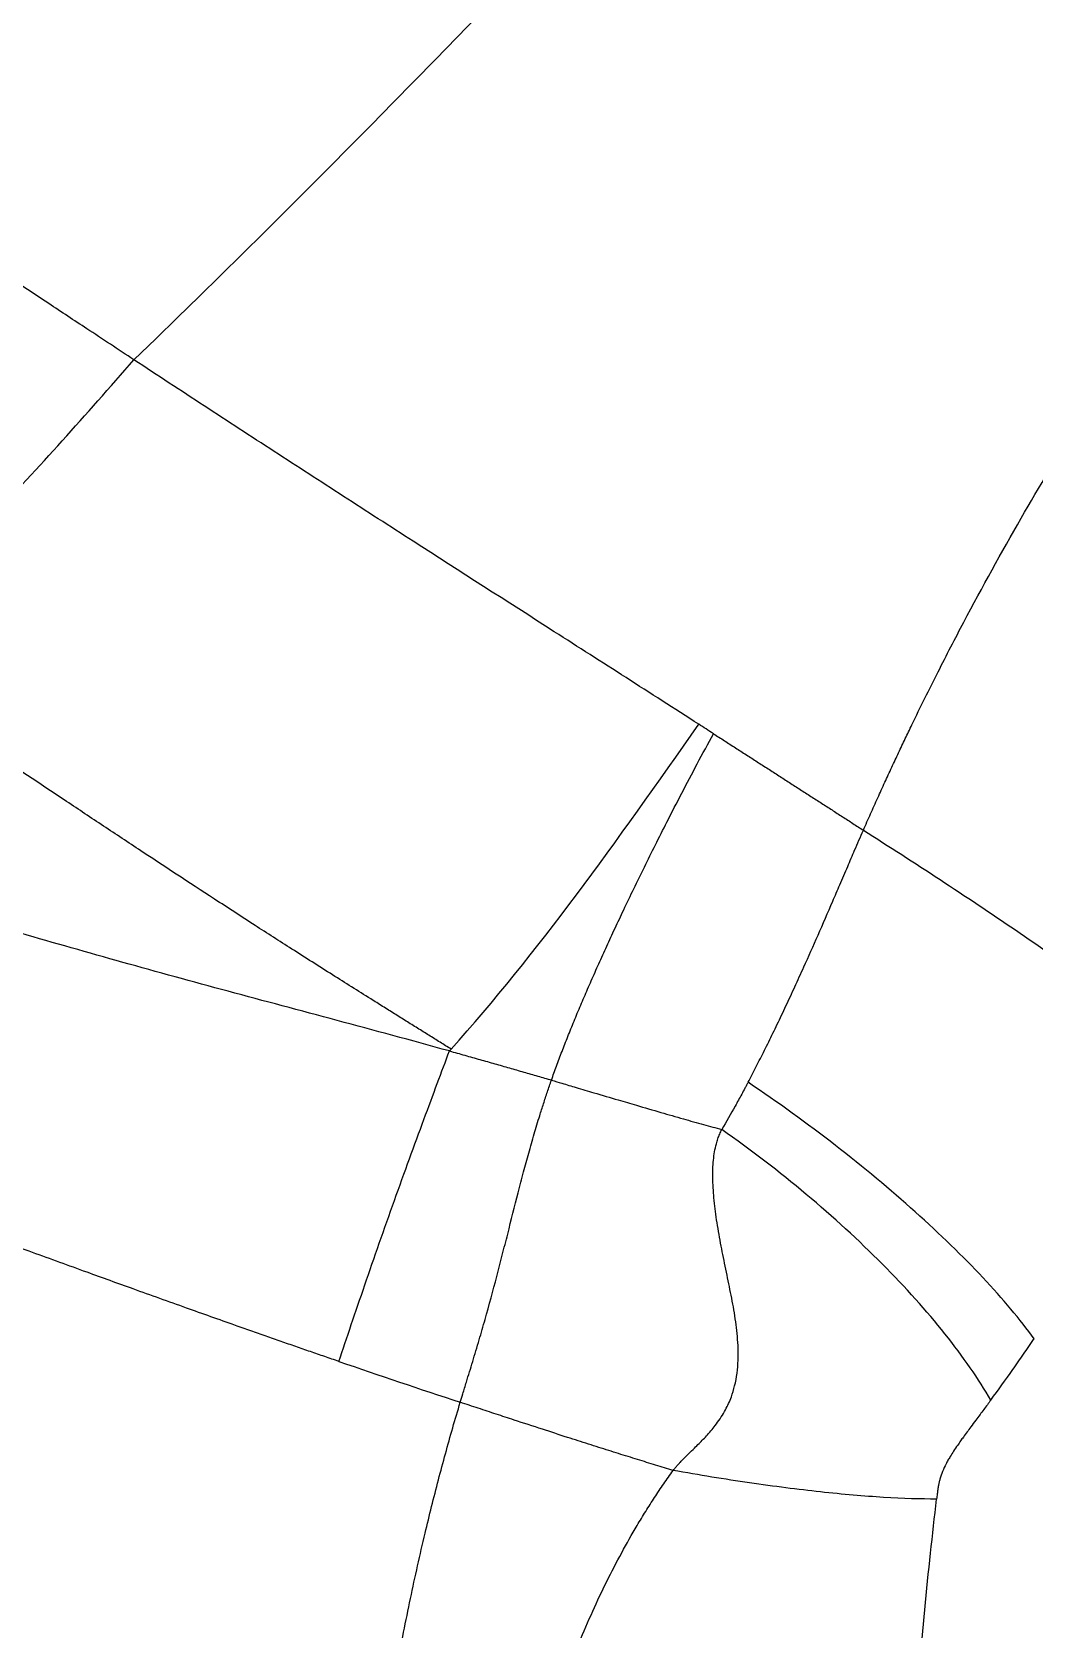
# Model space of a CAD drawing. Extents: x 0 to 84, y -21 to 126.
# Drawn here: x 24.44 to 27.89, y 39.69 to 45.19 of the extents above; entities that cross this region are included whole.
import ezdxf

# ---------------------------------------------------------------- set-up
doc = ezdxf.new("R2010")
doc.units = 0
doc.header["$MEASUREMENT"] = 0
doc.layers.add('1', color=4, linetype='Continuous')

# ---------------------------------------------------------------- blocks, each defined once
blk = doc.blocks.new('PRODIGY')
at = {"layer": '1', "color": 3, "linetype": 'Continuous', "lineweight": 25}
for points in [[(24.794, 44.062), (26.4002, 45.6098), (27.8889, 47.292), (29.3921, 48.9877)], [(25.8863, 41.6895), (26.1833, 42.0193), (26.4563, 42.404), (26.7394, 42.8076)], [(26.7898, 42.7752), (26.773, 42.786), (26.7562, 42.7968), (26.7394, 42.8076)], [(25.8863, 41.6895), (25.8844, 41.6874), (25.8824, 41.6852), (25.8805, 41.6831)], [(25.4999, 40.6144), (25.6388, 40.5667), (25.7781, 40.5199), (25.9179, 40.4738)]]:
    blk.add_open_spline(points, degree=3, dxfattribs=at)
for points, knots in [([(27.3061, 42.443), (27.3144, 42.4618), (27.3308, 42.4991), (27.3555, 42.554), (27.3798, 42.6073), (27.4037, 42.6591), (27.4272, 42.7093), (27.4502, 42.7579), (27.4949, 42.851), (27.5613, 42.9852), (27.6845, 43.2233), (27.8428, 43.5098), (28.0234, 43.8116), (28.185, 44.0656), (28.3298, 44.2827), (28.5763, 44.6358), (28.9401, 45.1158), (29.3516, 45.6068), (29.6916, 45.99), (29.9477, 46.2693), (30.212, 46.5497), (30.4449, 46.7911), (30.6522, 47.0028), (30.8299, 47.1826), (30.9514, 47.3043), (31.0134, 47.3664)], [0, 0, 0, 0, 0.010009, 0.019755, 0.029239, 0.038464, 0.047432, 0.056144, 0.064602, 0.097551, 0.128803, 0.194747, 0.256281, 0.299288, 0.340647, 0.382644, 0.507732, 0.631755, 0.692016, 0.755106, 0.814692, 0.877991, 0.91699, 0.957661, 1, 1, 1, 1]), ([(24.794, 44.062), (24.74, 44.0976), (24.6422, 44.162), (24.5118, 44.2482), (24.4139, 44.3132), (24.3488, 44.3567), (24.2761, 44.4055), (24.1854, 44.4669), (24.0666, 44.5489), (23.9624, 44.6221), (23.884, 44.678), (23.8101, 44.7313), (23.727, 44.7919), (23.6228, 44.8692), (23.5188, 44.9476), (23.4151, 45.0271), (23.3119, 45.1076), (23.2091, 45.1892), (23.1067, 45.2719), (23.0046, 45.3556), (22.9368, 45.4124), (22.9029, 45.4409)], [0, 0, 0, 0, 0.084138, 0.152229, 0.202873, 0.236462, 0.253601, 0.316229, 0.377963, 0.439821, 0.48033, 0.501692, 0.556874, 0.612248, 0.667676, 0.723108, 0.778513, 0.833878, 0.889216, 0.944565, 1, 1, 1, 1]), ([(23.8102, 43.0441), (23.8929, 43.1169), (23.9751, 43.1929), (24.139, 43.3513), (24.2206, 43.4336), (24.3838, 43.6043), (24.4653, 43.6926), (24.629, 43.8741), (24.7111, 43.9672), (24.794, 44.062)], [0, 0, 0, 0, 0.25, 0.25, 0.5, 0.5, 0.75, 0.75, 1, 1, 1, 1]), ([(26.7394, 42.8076), (26.6553, 42.8615), (26.5717, 42.915), (26.406, 43.0211), (26.3236, 43.0738), (26.0782, 43.2308), (25.9165, 43.3342), (25.6756, 43.4889), (25.5955, 43.5405), (25.4756, 43.6178), (25.4357, 43.6436), (25.3561, 43.6951), (25.3164, 43.7209), (25.1968, 43.7985), (25.1167, 43.8506), (24.956, 43.9556), (24.8754, 44.0085), (24.794, 44.062)], [0, 0, 0, 0, 0.125, 0.125, 0.25, 0.25, 0.5, 0.5, 0.625, 0.625, 0.6875, 0.6875, 0.75, 0.75, 0.875, 0.875, 1, 1, 1, 1]), ([(25.8863, 41.6895), (25.8736, 41.6974), (25.848, 41.7134), (25.8094, 41.7374), (25.7704, 41.7617), (25.7308, 41.7864), (25.6908, 41.8114), (25.6503, 41.8367), (25.5791, 41.8813), (25.4745, 41.9471), (25.3417, 42.0314), (25.206, 42.1185), (25.0292, 42.2331), (24.8527, 42.349), (24.6811, 42.4626), (24.5113, 42.5755), (24.3445, 42.6868), (24.1788, 42.7973), (24.0602, 42.8765), (23.9369, 42.9589), (23.8555, 43.0136), (23.8102, 43.0441)], [0, 0, 0, 0, 0.017123, 0.034507, 0.052152, 0.070058, 0.088225, 0.106654, 0.125344, 0.185598, 0.250681, 0.30993, 0.376038, 0.50134, 0.563943, 0.626491, 0.751369, 0.812646, 0.875893, 0.930944, 1, 1, 1, 1]), ([(26.2319, 41.5827), (26.2347, 41.5907), (26.2405, 41.6069), (26.2494, 41.6313), (26.2587, 41.6562), (26.2682, 41.6814), (26.2782, 41.7069), (26.2884, 41.7329), (26.2989, 41.7592), (26.3098, 41.7859), (26.321, 41.8129), (26.3326, 41.8404), (26.3444, 41.8683), (26.3566, 41.8965), (26.3691, 41.9252), (26.3819, 41.9542), (26.3951, 41.9837), (26.4086, 42.0136), (26.4224, 42.0438), (26.4365, 42.0745), (26.4509, 42.1057), (26.4657, 42.1372), (26.4872, 42.1825), (26.5158, 42.2422), (26.5522, 42.3167), (26.5902, 42.3932), (26.633, 42.478), (26.681, 42.5711), (26.7343, 42.6726), (26.7712, 42.7407), (26.7898, 42.7752)], [0, 0, 0, 0, 0.021017, 0.042261, 0.063737, 0.08545, 0.107404, 0.129605, 0.152057, 0.174766, 0.197738, 0.220977, 0.24449, 0.268282, 0.292359, 0.316725, 0.341388, 0.366352, 0.391623, 0.417207, 0.443109, 0.469334, 0.495888, 0.556107, 0.617883, 0.681264, 0.746291, 0.828868, 0.913427, 1, 1, 1, 1]), ([(26.7898, 42.7752), (26.8025, 42.7671), (26.8277, 42.7509), (26.8654, 42.7267), (26.903, 42.7025), (26.9405, 42.6785), (26.9777, 42.6545), (27.0149, 42.6306), (27.0518, 42.6068), (27.0886, 42.5832), (27.1252, 42.5596), (27.1617, 42.5361), (27.198, 42.5127), (27.2342, 42.4894), (27.2702, 42.4661), (27.2941, 42.4507), (27.3061, 42.443)], [0, 0, 0, 0, 0.074465, 0.148432, 0.22191, 0.294904, 0.367425, 0.439478, 0.511073, 0.582216, 0.652915, 0.723176, 0.793009, 0.862419, 0.931414, 1, 1, 1, 1]), ([(25.8805, 41.6831), (25.7499, 41.7193), (25.6211, 41.754), (25.3671, 41.822), (25.2419, 41.8553), (24.9956, 41.9218), (24.8745, 41.9549), (24.6363, 42.0215), (24.5193, 42.0549), (24.2893, 42.1219), (24.1764, 42.1556), (23.9542, 42.2232), (23.8451, 42.2571), (23.6298, 42.325), (23.5237, 42.359), (23.3131, 42.4271), (23.2086, 42.4612), (23.1038, 42.4955)], [0, 0, 0, 0, 0.125, 0.125, 0.25, 0.25, 0.375, 0.375, 0.5, 0.5, 0.625, 0.625, 0.75, 0.75, 0.875, 0.875, 1, 1, 1, 1]), ([(26.9091, 41.5754), (26.9137, 41.5842), (26.9231, 41.602), (26.9372, 41.6293), (26.9514, 41.6572), (26.9658, 41.6857), (26.9803, 41.7149), (26.9949, 41.7448), (27.0097, 41.7753), (27.0246, 41.8065), (27.0396, 41.8384), (27.0548, 41.8709), (27.0701, 41.9041), (27.0856, 41.9379), (27.1124, 41.997), (27.151, 42.0838), (27.1919, 42.1783), (27.2258, 42.2573), (27.2509, 42.3158), (27.2779, 42.3785), (27.296, 42.42), (27.3061, 42.443)], [0, 0, 0, 0, 0.032119, 0.06487, 0.098245, 0.132231, 0.166814, 0.202, 0.237794, 0.274206, 0.311242, 0.34891, 0.38722, 0.426181, 0.4658, 0.590853, 0.723263, 0.787239, 0.859004, 0.921764, 1, 1, 1, 1]), ([(27.3061, 42.443), (27.3936, 42.3877), (27.4823, 42.3307), (27.6582, 42.2153), (27.7454, 42.1571), (27.9145, 42.0419), (27.9964, 41.985), (28.1512, 41.8752), (28.2241, 41.8222), (28.2909, 41.7723)], [0, 0, 0, 0, 0.25, 0.25, 0.5, 0.5, 0.75, 0.75, 1, 1, 1, 1]), ([(25.4999, 40.6144), (25.5136, 40.6553), (25.5278, 40.6975), (25.5575, 40.7854), (25.573, 40.8309), (25.6052, 40.9247), (25.6219, 40.9728), (25.6561, 41.0702), (25.6735, 41.1194), (25.7084, 41.2168), (25.7258, 41.265), (25.7599, 41.3586), (25.7766, 41.404), (25.8086, 41.4907), (25.824, 41.532), (25.8533, 41.6104), (25.8672, 41.6474), (25.8805, 41.6831)], [0, 0, 0, 0, 0.125, 0.125, 0.25, 0.25, 0.375, 0.375, 0.5, 0.5, 0.625, 0.625, 0.75, 0.75, 0.875, 0.875, 1, 1, 1, 1]), ([(25.8805, 41.6831), (25.8982, 41.6782), (25.9332, 41.6684), (25.9853, 41.6537), (26.0365, 41.6392), (26.0867, 41.6249), (26.1359, 41.6107), (26.1842, 41.5967), (26.2161, 41.5873), (26.2319, 41.5827)], [0, 0, 0, 0, 0.150883, 0.299078, 0.444593, 0.587435, 0.72761, 0.865129, 1, 1, 1, 1]), ([(25.4999, 40.6144), (25.4837, 40.6199), (25.4509, 40.6312), (25.4015, 40.6483), (25.3512, 40.6657), (25.3003, 40.6834), (25.2486, 40.7015), (25.1962, 40.7199), (25.1047, 40.7521), (24.9696, 40.8001), (24.7994, 40.8611), (24.6227, 40.925), (24.4495, 40.9878), (24.2722, 41.0523), (24.0962, 41.1164), (23.9253, 41.1784), (23.7526, 41.2408), (23.5881, 41.2998), (23.418, 41.3602), (23.2505, 41.419), (23.0815, 41.4774), (22.9164, 41.5336), (22.8072, 41.5699), (22.753, 41.5879)], [0, 0, 0, 0, 0.017337, 0.034963, 0.052878, 0.071081, 0.089569, 0.108342, 0.127399, 0.187954, 0.254076, 0.31177, 0.380209, 0.443118, 0.505922, 0.573529, 0.631247, 0.696172, 0.754909, 0.818834, 0.880637, 0.940754, 1, 1, 1, 1]), ([(25.9179, 40.4738), (25.9208, 40.4835), (25.9278, 40.5066), (25.9421, 40.5532), (25.961, 40.615), (25.9826, 40.687), (26.0108, 40.7847), (26.0374, 40.8825), (26.0627, 40.9803), (26.0874, 41.0774), (26.1115, 41.1732), (26.1355, 41.265), (26.1538, 41.3324), (26.1722, 41.3969), (26.1892, 41.4535), (26.2045, 41.5016), (26.2178, 41.5423), (26.2272, 41.5693), (26.2319, 41.5827)], [0, 0, 0, 0, 0.0254225, 0.0611529, 0.1228835, 0.1874964, 0.2480015, 0.3740327, 0.4373205, 0.5008233, 0.6277974, 0.6935135, 0.7540644, 0.8178299, 0.8790765, 0.9197934, 0.9601694, 1, 1, 1, 1]), ([(26.2319, 41.5827), (26.2439, 41.5791), (26.2722, 41.5708), (26.3208, 41.5564), (26.3856, 41.5372), (26.4548, 41.5166), (26.5317, 41.4939), (26.6063, 41.4722), (26.6836, 41.4501), (26.7535, 41.4305), (26.7976, 41.4184), (26.8185, 41.4128)], [0, 0, 0, 0, 0.061663, 0.144809, 0.249494, 0.393372, 0.499342, 0.643496, 0.775013, 0.893859, 1, 1, 1, 1]), ([(26.9091, 41.5754), (26.9073, 41.572), (26.9054, 41.5685), (26.9017, 41.5615), (26.8999, 41.5581), (26.8944, 41.5479), (26.8907, 41.5411), (26.8796, 41.5207), (26.8722, 41.5071), (26.8495, 41.4664), (26.8341, 41.4394), (26.8184, 41.4128)], [0, 0, 0, 0, 0.0625, 0.0625, 0.125, 0.125, 0.25, 0.25, 0.5, 0.5, 1, 1, 1, 1]), ([(27.894, 40.6928), (27.8459, 40.7586), (27.7866, 40.8294), (27.6488, 40.9763), (27.5704, 41.0526), (27.3993, 41.2059), (27.3066, 41.2829), (27.1127, 41.4332), (27.0115, 41.5064), (26.9091, 41.5754)], [0, 0, 0, 0, 0.25, 0.25, 0.5, 0.5, 0.75, 0.75, 1, 1, 1, 1]), ([(26.6507, 40.2393), (26.6526, 40.2416), (26.6564, 40.2464), (26.6625, 40.2534), (26.669, 40.2607), (26.6777, 40.2701), (26.6897, 40.2824), (26.7059, 40.2984), (26.7233, 40.3152), (26.7449, 40.3363), (26.771, 40.3633), (26.7965, 40.3937), (26.8168, 40.4229), (26.8351, 40.4537), (26.851, 40.4894), (26.8684, 40.5462), (26.877, 40.6161), (26.8736, 40.7005), (26.8625, 40.7818), (26.8496, 40.8488), (26.8385, 40.9022), (26.8275, 40.9554), (26.814, 41.0222), (26.8004, 41.1006), (26.791, 41.176), (26.7867, 41.2443), (26.7882, 41.2974), (26.7933, 41.3358), (26.7987, 41.3604), (26.8049, 41.3806), (26.811, 41.3971), (26.816, 41.4076), (26.8185, 41.4128)], [0, 0, 0, 0, 0.006952, 0.014242, 0.021874, 0.029853, 0.044228, 0.062097, 0.083083, 0.100979, 0.132943, 0.171064, 0.194037, 0.216312, 0.255003, 0.285474, 0.355026, 0.418581, 0.482897, 0.547037, 0.578747, 0.611086, 0.675062, 0.740124, 0.801134, 0.858918, 0.907761, 0.932695, 0.955896, 0.970889, 0.985566, 1, 1, 1, 1]), ([(27.7449, 40.4815), (27.7032, 40.5537), (27.65, 40.6305), (27.5241, 40.7883), (27.4513, 40.8693), (27.2905, 41.031), (27.2025, 41.1115), (27.0165, 41.2673), (26.9185, 41.3425), (26.8185, 41.4128)], [0, 0, 0, 0, 0.25, 0.25, 0.5, 0.5, 0.75, 0.75, 1, 1, 1, 1]), ([(27.7449, 40.4815), (27.7706, 40.5162), (27.7959, 40.5512), (27.8332, 40.604), (27.8455, 40.6217), (27.8637, 40.6482), (27.8698, 40.657), (27.8788, 40.6703), (27.8818, 40.6747), (27.8879, 40.6838), (27.891, 40.6884), (27.894, 40.6928)], [0, 0, 0, 0, 0.5, 0.5, 0.75, 0.75, 0.875, 0.875, 0.9375, 0.9375, 1, 1, 1, 1]), ([(25.4883, 36.7473), (25.4883, 36.7764), (25.4882, 36.8337), (25.4884, 36.918), (25.4888, 36.999), (25.4895, 37.0767), (25.4903, 37.1509), (25.4922, 37.281), (25.4961, 37.4627), (25.5068, 37.7829), (25.528, 38.1734), (25.5681, 38.6469), (25.6236, 39.1085), (25.6857, 39.4949), (25.7451, 39.7966), (25.7859, 39.9795), (25.8191, 40.1154), (25.8424, 40.2067), (25.8667, 40.2968), (25.8916, 40.3858), (25.9091, 40.4446), (25.9179, 40.4738)], [0, 0, 0, 0, 0.0230143, 0.0452136, 0.0665653, 0.087039, 0.1066057, 0.1252386, 0.1899636, 0.2503653, 0.3790266, 0.5001768, 0.628326, 0.7498589, 0.813193, 0.8749152, 0.9003682, 0.9256099, 0.9506335, 0.9754324, 1, 1, 1, 1]), ([(26.6507, 40.2393), (26.6408, 40.2423), (26.6208, 40.2484), (26.5905, 40.2576), (26.5595, 40.2672), (26.5279, 40.277), (26.4955, 40.287), (26.4625, 40.2974), (26.4287, 40.308), (26.3943, 40.3189), (26.3591, 40.33), (26.3233, 40.3415), (26.2705, 40.3585), (26.1971, 40.3822), (26.1153, 40.4089), (26.0416, 40.4331), (25.9798, 40.4534), (25.9386, 40.467), (25.9179, 40.4738)], [0, 0, 0, 0, 0.041017, 0.082859, 0.125537, 0.169061, 0.213441, 0.25869, 0.304821, 0.351847, 0.399783, 0.448645, 0.498447, 0.615375, 0.748141, 0.831698, 0.91564, 1, 1, 1, 1]), ([(27.7449, 40.4815), (27.741, 40.4761), (27.7329, 40.4652), (27.7205, 40.4486), (27.7072, 40.4308), (27.6923, 40.4109), (27.6774, 40.3911), (27.6633, 40.3718), (27.6515, 40.3557), (27.6407, 40.3407), (27.6294, 40.3245), (27.6175, 40.3069), (27.6063, 40.2894), (27.5977, 40.2747), (27.5885, 40.2577), (27.5787, 40.2364), (27.5712, 40.2146), (27.5669, 40.1982), (27.5649, 40.1884), (27.5635, 40.1801), (27.5621, 40.1709), (27.5604, 40.1577), (27.5591, 40.1471), (27.5584, 40.1409)], [0, 0, 0, 0, 0.05137, 0.104826, 0.160386, 0.223551, 0.297605, 0.353477, 0.409521, 0.452879, 0.497373, 0.562525, 0.616392, 0.655472, 0.690448, 0.760406, 0.827236, 0.856114, 0.883877, 0.900483, 0.918916, 0.953399, 1, 1, 1, 1]), ([(25.8353, 36.7443), (25.8356, 36.764), (25.8362, 36.8039), (25.8375, 36.8644), (25.8392, 36.9264), (25.8414, 36.9898), (25.844, 37.0547), (25.8471, 37.1211), (25.8507, 37.1888), (25.8548, 37.2581), (25.8595, 37.3287), (25.8647, 37.4008), (25.8706, 37.4742), (25.8771, 37.549), (25.8843, 37.6252), (25.8976, 37.7561), (25.9192, 37.9418), (25.9523, 38.1788), (25.9899, 38.4088), (26.0316, 38.6295), (26.0748, 38.8289), (26.1227, 39.025), (26.1748, 39.2133), (26.2297, 39.3863), (26.2806, 39.529), (26.3262, 39.6451), (26.3729, 39.7537), (26.4216, 39.8568), (26.4725, 39.9552), (26.518, 40.0355), (26.5564, 40.0986), (26.5869, 40.1463), (26.6182, 40.1933), (26.6399, 40.224), (26.6507, 40.2393)], [0, 0, 0, 0, 0.016165, 0.032739, 0.049722, 0.067114, 0.084914, 0.103122, 0.121737, 0.140756, 0.160179, 0.180003, 0.200227, 0.22085, 0.241872, 0.263293, 0.329291, 0.396055, 0.460909, 0.52184, 0.581846, 0.629806, 0.689016, 0.743681, 0.780059, 0.814415, 0.846831, 0.877806, 0.908466, 0.938152, 0.953704, 0.969192, 0.984622, 1, 1, 1, 1]), ([(27.5584, 40.1409), (27.504, 40.1406), (27.4428, 40.1425), (27.3086, 40.1507), (27.2357, 40.157), (27.0809, 40.1738), (26.9989, 40.1843), (26.8287, 40.2091), (26.7405, 40.2234), (26.6507, 40.2393)], [0, 0, 0, 0, 0.25, 0.25, 0.5, 0.5, 0.75, 0.75, 1, 1, 1, 1]), ([(27.3956, 36.8233), (27.3954, 36.8314), (27.3953, 36.8399), (27.3951, 36.8567), (27.395, 36.8652), (27.3946, 36.8904), (27.3944, 36.9073), (27.3938, 36.9581), (27.3935, 36.9921), (27.3926, 37.0946), (27.3922, 37.1634), (27.3919, 37.3714), (27.3929, 37.5119), (27.3977, 37.795), (27.4014, 37.9376), (27.4114, 38.2237), (27.4177, 38.3672), (27.4325, 38.653), (27.4411, 38.7954), (27.46, 39.0778), (27.4704, 39.2178), (27.4928, 39.4932), (27.5048, 39.6286), (27.5303, 39.8916), (27.5439, 40.0191), (27.5584, 40.1409)], [0, 0, 0, 0, 0.007813, 0.007813, 0.015625, 0.015625, 0.03125, 0.03125, 0.0625, 0.0625, 0.125, 0.125, 0.25, 0.25, 0.375, 0.375, 0.5, 0.5, 0.625, 0.625, 0.75, 0.75, 0.875, 0.875, 1, 1, 1, 1])]:
    blk.add_open_spline(points, degree=3, knots=knots, dxfattribs=at)

msp = doc.modelspace()

# ---------------------------------------------------------------- block references
at = {"layer": '1'}
msp.add_blockref('PRODIGY', (0, 0), dxfattribs=at)

doc.saveas('drawing.dxf')
